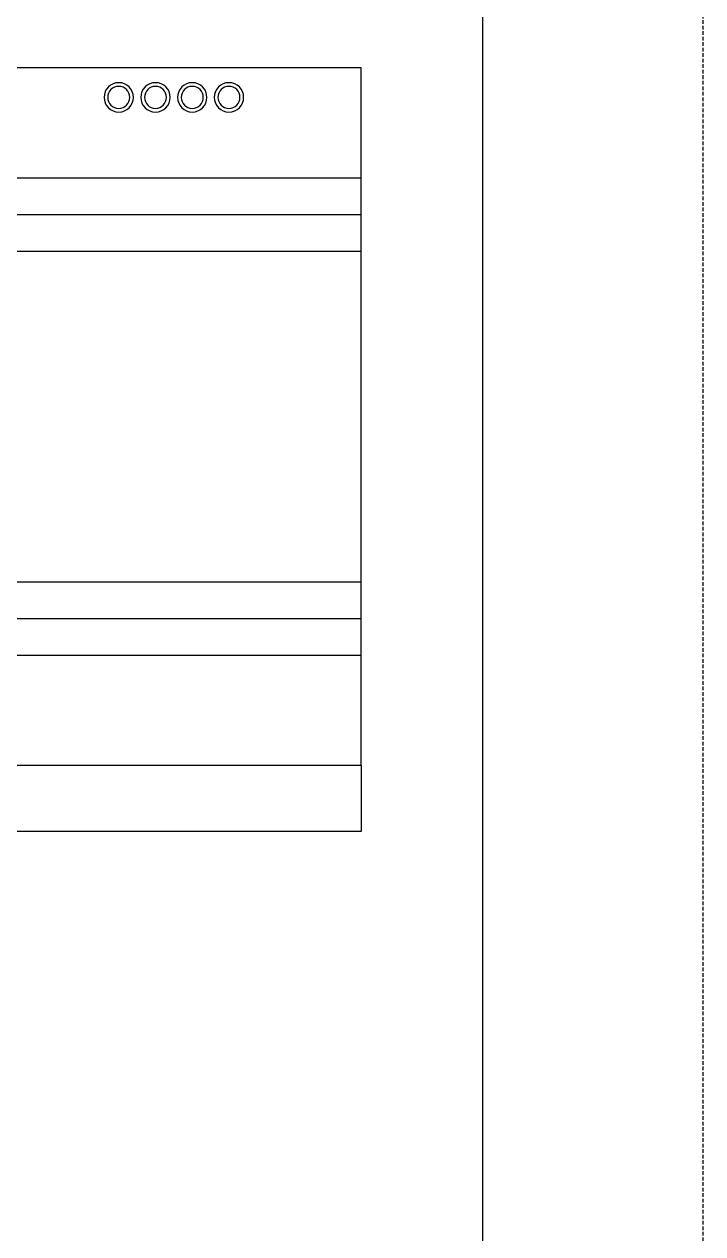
# Model space of a CAD drawing. Extents: x 264552 to 265252, y 364708 to 365908.
# Drawn here: x 265159.4 to 265251.8, y 364873.1 to 365037.8 of the extents above; entities that cross this region are included whole.
import ezdxf

# ---------------------------------------------------------------- set-up
doc = ezdxf.new("R2010")
doc.units = 0
doc.header["$MEASUREMENT"] = 0
doc.linetypes.add('DASHED', pattern=[0.75, 0.5, -0.25])
doc.layers.add('PV-115', color=7, linetype='Continuous')
doc.layers.add('布置图', color=30, linetype='Continuous')

# ---------------------------------------------------------------- blocks, each defined once
blk = doc.blocks.new('Manufacturer光辉PartName智能照明控制模块Series12位ShellFrameLimitingCurrentRemarkPartTypeMinCurrent0MaxCurrent0PolesMinPower0MaxPower0LibType2DelFlgfalseUpdateDate')
at = {"layer": 'PV-115'}
for p, q in [((108, 52), (-108, 52)), ((108, 37), (108, 52)), ((108, 37), (-108, 37)), ((108, 32), (108, 37)), ((108, 32), (-108, 32)), ((108, 27), (108, 32)), ((108, 27), (-108, 27)), ((108, -18), (108, 27)), ((108, -18), (-108, -18)), ((108, -23), (108, -18)), ((108, -23), (-108, -23)), ((108, -28), (108, -23)), ((108, -28), (-108, -28)), ((108, -43), (108, -28)), ((108, -43), (-108, -43)), ((108, -43), (108, -52)), ((108, -52), (-108, -52))]:
    blk.add_line(p, q, dxfattribs=at)
for centre, radius, start, end in [((75, 48), 2, 0, 180), ((75, 48), 1.5, 0, 180), ((80, 48), 2, 0, 180), ((80, 48), 1.5, 0, 180), ((85, 48), 2, 0, 180), ((85, 48), 1.5, 0, 180), ((90, 48), 2, 0, 180), ((90, 48), 1.5, 0, 180), ((75, 48), 2, 180, 0), ((75, 48), 1.5, 180, 0), ((80, 48), 2, 180, 0), ((80, 48), 1.5, 180, 0), ((85, 48), 2, 180, 0), ((85, 48), 1.5, 180, 0), ((90, 48), 2, 180, 0), ((90, 48), 1.5, 180, 0)]:
    blk.add_arc(centre, radius, start, end, dxfattribs=at)

msp = doc.modelspace()

# ---------------------------------------------------------------- linework, layer by layer
at = {"color": 2}
msp.add_lwpolyline([(264581.79, 365858.38), (265221.79, 365858.38), (265221.79, 364758.38), (264581.79, 364758.38)], close=True, dxfattribs=at)
at = {"layer": '布置图', "linetype": 'DASHED'}
msp.add_lwpolyline([(264551.79, 365908.38), (265251.79, 365908.38), (265251.79, 364708.38), (264551.79, 364708.38)], close=True, dxfattribs=at)

# ---------------------------------------------------------------- block references
msp.add_blockref('Manufacturer光辉PartName智能照明控制模块Series12位ShellFrameLimitingCurrentRemarkPartTypeMinCurrent0MaxCurrent0PolesMinPower0MaxPower0LibType2DelFlgfalseUpdateDate', (265097.29, 364979.88))

doc.saveas('drawing.dxf')
